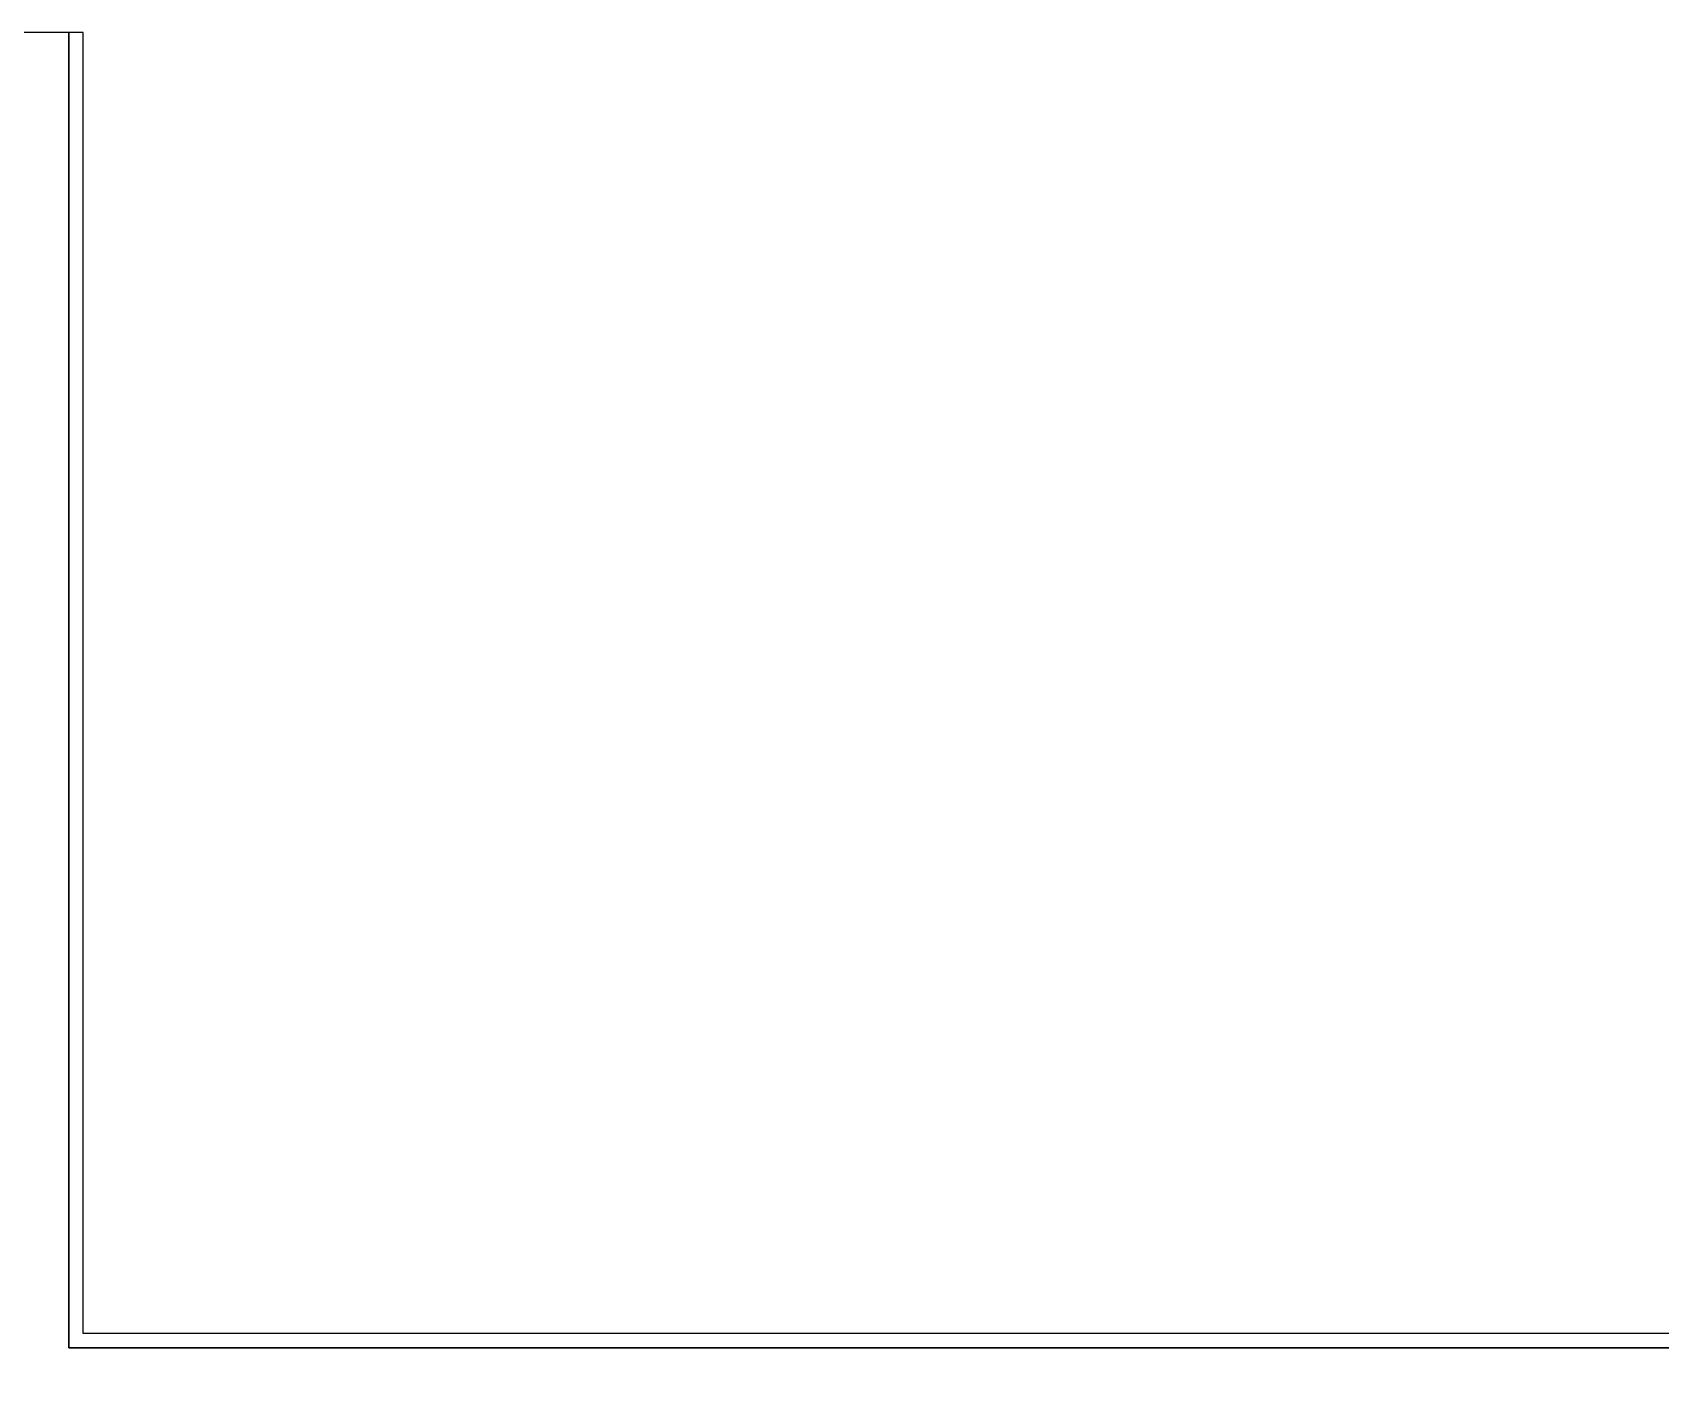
# Model space of a CAD drawing. Header units: millimetres. Extents: x -962357 to -591296, y -223672 to 59420.
# Drawn here: x -789230 to -786977, y -173329 to -171459 of the extents above; entities that cross this region are included whole.
import ezdxf

# ---------------------------------------------------------------- set-up
doc = ezdxf.new("R2010")
doc.units = ezdxf.units.MM

# ---------------------------------------------------------------- blocks, each defined once
blk = doc.blocks.new('*U4956')
for points in [[(-35296.6, 2495), (-44500, 2495), (-44500, 4315), (-47139.6, 4315), (-47139.6, 548), (-32660.4, 548), (-32660.4, 4315), (-35296.6, 4315)], [(-39910, 2495), (-44500, 2495), (-44500, 4315), (-47139.6, 4315), (-47139.6, 548), (-39910, 548)], [(-35316.6, 4315), (-35316.6, 2515), (-44480, 2515), (-44480, 4315), (-44500, 4315), (-44500, 2495), (-35296.6, 2495), (-35296.6, 4315)], [(-35316.6, 4315), (-35316.6, 2515), (-44480, 2515), (-44480, 4315), (-44500, 4315), (-44500, 2495), (-35296.6, 2495), (-35296.6, 4315)]]:
    blk.add_lwpolyline(points, close=True)
blk.add_lwpolyline([(-44500, 2495), (-44350.4, 2495)])
blk.add_lwpolyline([(-44500, 2495), (-44350.4, 2495)])

msp = doc.modelspace()

# ---------------------------------------------------------------- block references
msp.add_blockref('*U4956', (-744680, -175774.4))

# ---------------------------------------------------------------- next in the draw order: linework, layer by layer
for points in [[(-779976.6, -173279.4), (-789180, -173279.4), (-789180, -171459.4), (-791819.6, -171459.4), (-791819.6, -175226.4), (-777340.4, -175226.4), (-777340.4, -171459.4), (-779976.6, -171459.4)], [(-784590, -173279.4), (-789180, -173279.4), (-789180, -171459.4), (-791819.6, -171459.4), (-791819.6, -175226.4), (-784590, -175226.4)], [(-779996.6, -171459.4), (-779996.6, -173259.4), (-789160, -173259.4), (-789160, -171459.4), (-789180, -171459.4), (-789180, -173279.4), (-779976.6, -173279.4), (-779976.6, -171459.4)], [(-779996.6, -171459.4), (-779996.6, -173259.4), (-789160, -173259.4), (-789160, -171459.4), (-789180, -171459.4), (-789180, -173279.4), (-779976.6, -173279.4), (-779976.6, -171459.4)]]:
    msp.add_lwpolyline(points, close=True)
msp.add_lwpolyline([(-789180, -173279.4), (-789030.4, -173279.4)])
msp.add_lwpolyline([(-789180, -173279.4), (-789030.4, -173279.4)])

doc.saveas('drawing.dxf')
